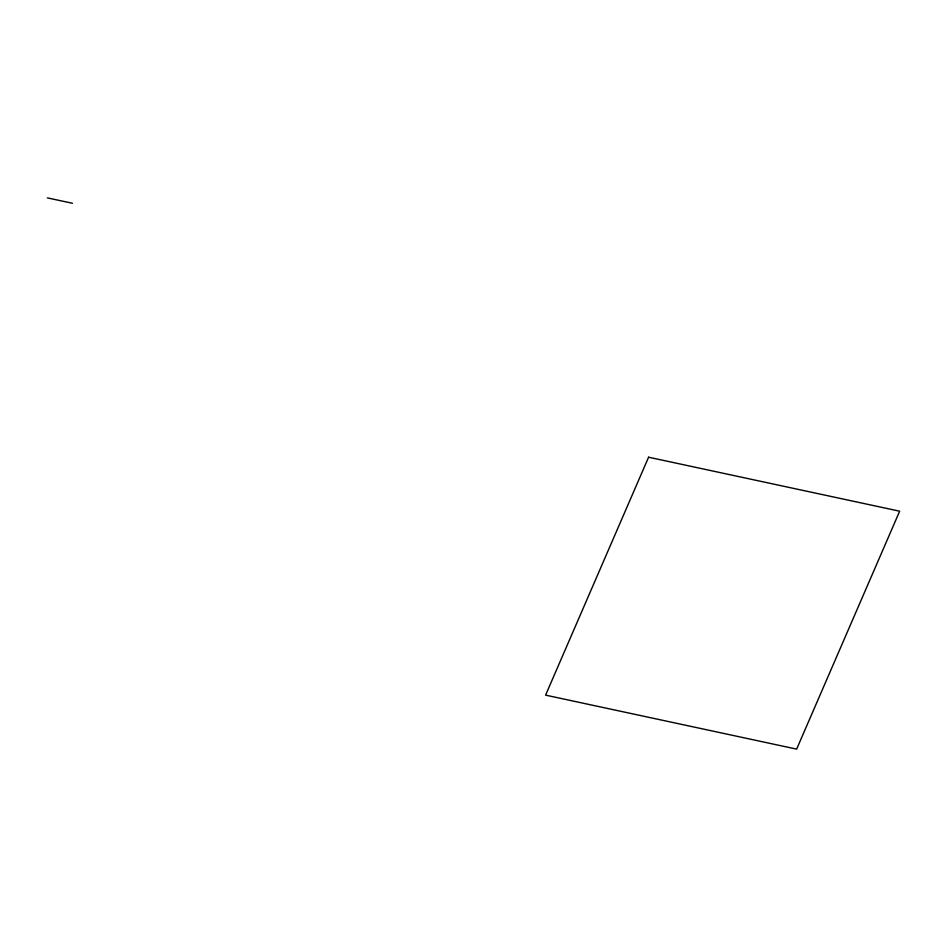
<?xml version="1.0" encoding="UTF-8"?>
<svg xmlns="http://www.w3.org/2000/svg" width="947" height="947" viewBox="0 0 947 947"><rect width="100%" height="100%" fill="white"/><g stroke="black" fill="none" stroke-linecap="round" stroke-linejoin="round"><path stroke-width="1.42" d="M47.35 197.876L72.457 203.274M648.588 457.212L545.59 695.134L796.64 749.124L899.65 511.202L648.588 457.212"/></g></svg>
